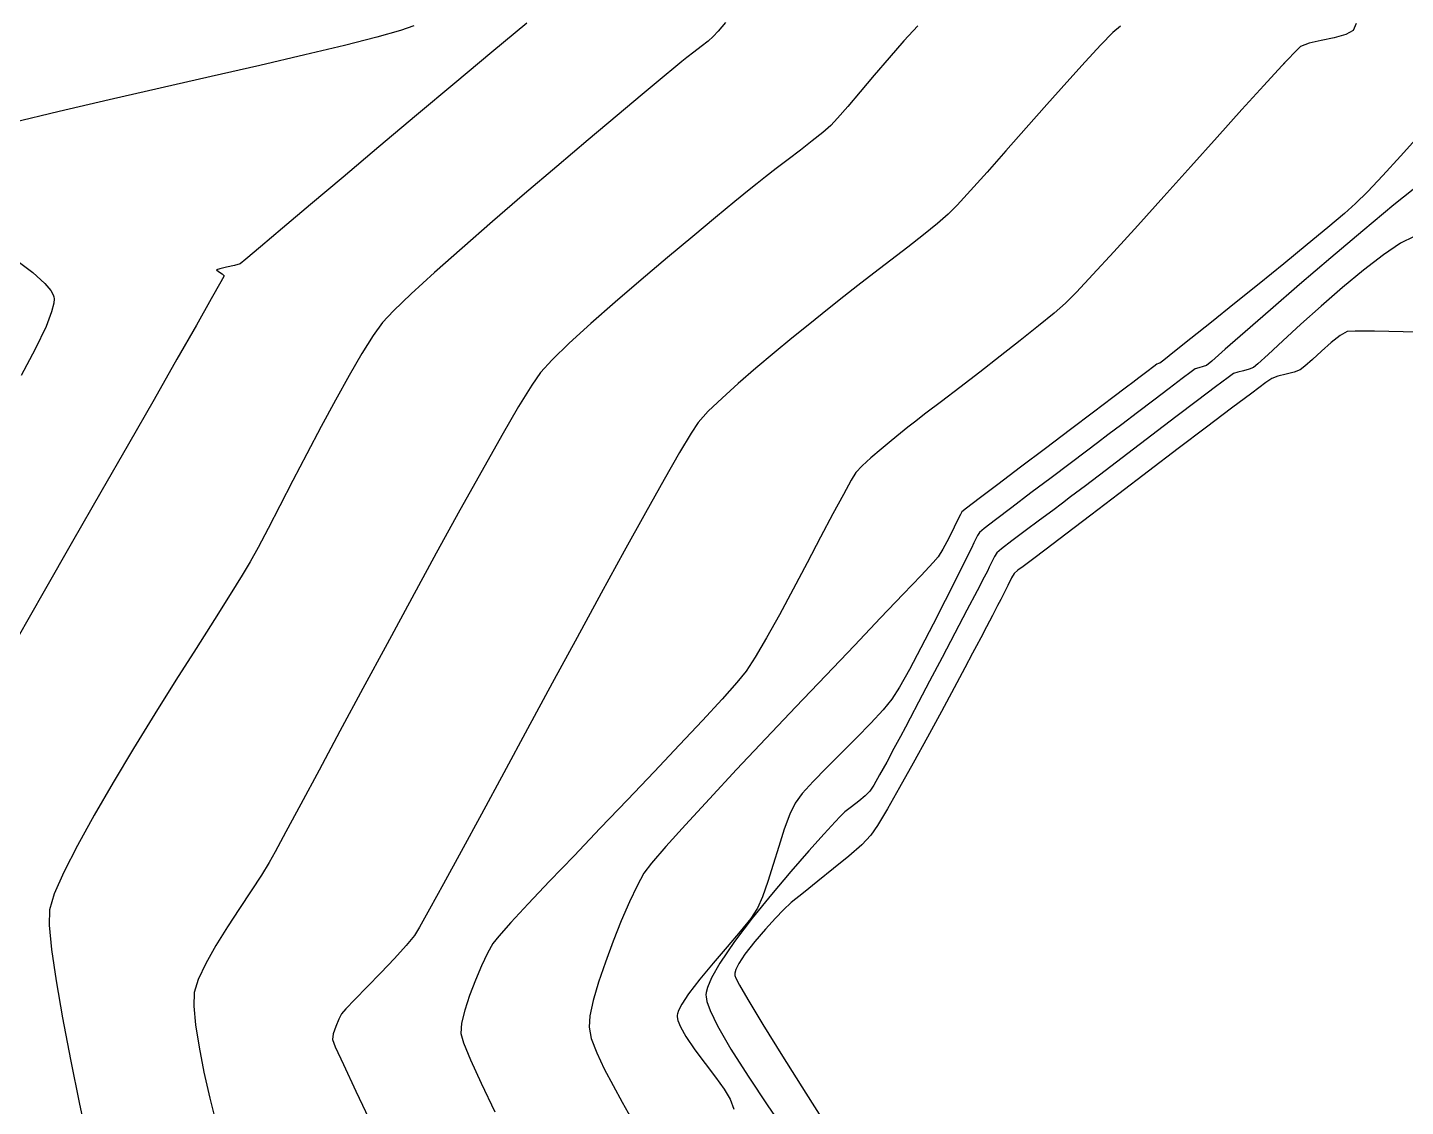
# Model space of a CAD drawing. Header units: metres. Extents: x 708868 to 711043, y 5411316 to 5413138.
# Drawn here: x 709346.2 to 709416.6, y 5411817.2 to 5411872.3 of the extents above; entities that cross this region are included whole.
import ezdxf

# ---------------------------------------------------------------- set-up
doc = ezdxf.new("R2010")
doc.units = ezdxf.units.M
for name, color, linetype in [('Rionegro 2010_Contours', 7, 'Continuous'), ('Rionegro 2014_Contours', 7, 'Continuous'), ('Rionegro 2018_Contours', 7, 'Continuous')]:
    doc.layers.add(name, color=color, linetype=linetype)

msp = doc.modelspace()

# ---------------------------------------------------------------- linework, layer by layer
at = {"layer": 'Rionegro 2010_Contours'}
for points in [[(709365.942, 5411872.37, 232), (709365.264, 5411872.124, 232), (709364.052, 5411871.784, 232), (709362.394, 5411871.365, 232), (709360.373, 5411870.881, 232), (709358.076, 5411870.347, 232), (709355.588, 5411869.776, 232), (709352.995, 5411869.184, 232), (709350.381, 5411868.584, 232), (709347.834, 5411867.992, 232), (709345.437, 5411867.421, 232)], [(709371.707, 5411872.501, 233), (709369.924, 5411871.029, 233), (709368.023, 5411869.445, 233), (709366.076, 5411867.813, 233), (709364.153, 5411866.193, 233), (709362.324, 5411864.649, 233), (709360.66, 5411863.241, 233), (709359.232, 5411862.033, 233), (709358.11, 5411861.085, 233), (709357.364, 5411860.461, 233), (709357.066, 5411860.222, 233), (709356.779, 5411860.13, 233), (709356.381, 5411860.041, 233), (709356.026, 5411859.967, 233), (709355.868, 5411859.914, 233), (709355.961, 5411859.832, 233), (709356.147, 5411859.716, 233), (709356.257, 5411859.613, 233), (709356.086, 5411859.296, 233), (709355.597, 5411858.427, 233), (709354.836, 5411857.086, 233), (709353.847, 5411855.35, 233), (709352.676, 5411853.299, 233), (709351.368, 5411851.011, 233), (709349.967, 5411848.565, 233), (709348.52, 5411846.039, 233), (709347.071, 5411843.512, 233), (709345.666, 5411841.063, 233)], [(709381.852, 5411872.541, 234), (709381.473, 5411872.088, 234), (709381.225, 5411871.815, 234), (709380.963, 5411871.592, 234), (709380.614, 5411871.318, 234), (709380.236, 5411871.029, 234), (709379.883, 5411870.759, 234), (709379.612, 5411870.545, 234), (709379.312, 5411870.295, 234), (709378.616, 5411869.715, 234), (709377.594, 5411868.86, 234), (709376.313, 5411867.785, 234), (709374.841, 5411866.544, 234), (709373.246, 5411865.192, 234), (709371.596, 5411863.784, 234), (709369.959, 5411862.375, 234), (709368.402, 5411861.02, 234), (709366.995, 5411859.772, 234), (709365.803, 5411858.687, 234), (709364.897, 5411857.82, 234), (709364.342, 5411857.225, 234), (709363.865, 5411856.56, 234), (709363.29, 5411855.64, 234), (709362.64, 5411854.522, 234), (709361.94, 5411853.26, 234), (709361.212, 5411851.908, 234), (709360.48, 5411850.523, 234), (709359.768, 5411849.159, 234), (709359.099, 5411847.871, 234), (709358.496, 5411846.714, 234), (709357.984, 5411845.743, 234), (709357.585, 5411845.013, 234), (709357.179, 5411844.333, 234), (709356.555, 5411843.332, 234), (709355.754, 5411842.066, 234), (709354.819, 5411840.591, 234), (709353.792, 5411838.965, 234), (709352.716, 5411837.243, 234), (709351.632, 5411835.482, 234), (709350.583, 5411833.738, 234), (709349.611, 5411832.068, 234), (709348.759, 5411830.528, 234), (709348.068, 5411829.174, 234), (709347.581, 5411828.063, 234), (709347.339, 5411827.252, 234), (709347.322, 5411826.454, 234), (709347.439, 5411825.22, 234), (709347.67, 5411823.62, 234), (709347.998, 5411821.724, 234), (709348.404, 5411819.602, 234), (709348.87, 5411817.322, 234), (709349.377, 5411814.955, 234)], [(709402.012, 5411872.348, 236), (709401.63, 5411872.02, 236), (709401.013, 5411871.394, 236), (709400.212, 5411870.531, 236), (709399.276, 5411869.496, 236), (709398.257, 5411868.352, 236), (709397.205, 5411867.162, 236), (709396.17, 5411865.99, 236), (709395.204, 5411864.899, 236), (709394.356, 5411863.954, 236), (709393.677, 5411863.216, 236), (709393.218, 5411862.751, 236), (709392.667, 5411862.27, 236), (709391.961, 5411861.696, 236), (709391.152, 5411861.062, 236), (709390.289, 5411860.4, 236), (709389.424, 5411859.74, 236), (709388.605, 5411859.116, 236), (709387.884, 5411858.558, 236), (709387.312, 5411858.099, 236), (709386.779, 5411857.664, 236), (709386.072, 5411857.092, 236), (709385.239, 5411856.417, 236), (709384.333, 5411855.673, 236), (709383.402, 5411854.894, 236), (709382.499, 5411854.115, 236), (709381.672, 5411853.37, 236), (709380.973, 5411852.692, 236), (709380.453, 5411852.116, 236), (709380.092, 5411851.578, 236), (709379.502, 5411850.588, 236), (709378.714, 5411849.21, 236), (709377.763, 5411847.511, 236), (709376.683, 5411845.555, 236), (709375.508, 5411843.409, 236), (709374.271, 5411841.139, 236), (709373.006, 5411838.809, 236), (709371.748, 5411836.487, 236), (709370.531, 5411834.236, 236), (709369.387, 5411832.123, 236), (709368.351, 5411830.214, 236), (709367.457, 5411828.575, 236), (709366.739, 5411827.27, 236), (709366.23, 5411826.366, 236), (709365.965, 5411825.929, 236), (709365.545, 5411825.415, 236), (709364.947, 5411824.757, 236), (709364.256, 5411824.03, 236), (709363.556, 5411823.309, 236), (709362.932, 5411822.669, 236), (709362.468, 5411822.186, 236), (709362.249, 5411821.934, 236), (709362.107, 5411821.659, 236), (709361.95, 5411821.285, 236), (709361.824, 5411820.907, 236), (709361.779, 5411820.617, 236), (709361.928, 5411820.259, 236), (709362.343, 5411819.354, 236), (709362.985, 5411817.984, 236), (709363.814, 5411816.229, 236)], [(709410.41, 5411870.494, 237), (709410.249, 5411870.324, 237), (709409.337, 5411869.327, 237), (709408.217, 5411868.09, 237), (709406.953, 5411866.685, 237), (709405.604, 5411865.183, 237), (709404.234, 5411863.659, 237), (709402.904, 5411862.183, 237), (709401.675, 5411860.828, 237), (709400.609, 5411859.668, 237), (709399.769, 5411858.774, 237), (709399.215, 5411858.218, 237), (709398.627, 5411857.703, 237), (709397.836, 5411857.051, 237), (709396.901, 5411856.304, 237), (709395.88, 5411855.504, 237), (709394.829, 5411854.691, 237), (709393.807, 5411853.907, 237), (709392.872, 5411853.192, 237), (709392.08, 5411852.588, 237), (709391.491, 5411852.135, 237), (709391.161, 5411851.876, 237), (709390.79, 5411851.573, 237), (709390.314, 5411851.187, 237), (709389.79, 5411850.756, 237), (709389.277, 5411850.316, 237), (709388.831, 5411849.906, 237), (709388.508, 5411849.561, 237), (709388.269, 5411849.181, 237), (709387.866, 5411848.452, 237), (709387.333, 5411847.453, 237), (709386.706, 5411846.261, 237), (709386.019, 5411844.954, 237), (709385.307, 5411843.611, 237), (709384.605, 5411842.309, 237), (709383.947, 5411841.126, 237), (709383.368, 5411840.14, 237), (709382.903, 5411839.43, 237), (709382.434, 5411838.852, 237), (709381.675, 5411837.995, 237), (709380.68, 5411836.914, 237), (709379.506, 5411835.661, 237), (709378.207, 5411834.29, 237), (709376.839, 5411832.856, 237), (709375.457, 5411831.411, 237), (709374.116, 5411830.008, 237), (709372.872, 5411828.703, 237), (709371.78, 5411827.548, 237), (709370.895, 5411826.597, 237), (709370.273, 5411825.904, 237), (709369.969, 5411825.521, 237), (709369.702, 5411825.035, 237), (709369.395, 5411824.391, 237), (709369.078, 5411823.651, 237), (709368.782, 5411822.875, 237), (709368.538, 5411822.123, 237), (709368.377, 5411821.457, 237), (709368.331, 5411820.936, 237), (709368.469, 5411820.462, 237), (709368.832, 5411819.59, 237), (709369.379, 5411818.391, 237), (709370.07, 5411816.94, 237)], [(709417.252, 5411866.752, 238), (709416.305, 5411865.707, 238), (709415.406, 5411864.729, 238), (709414.62, 5411863.898, 238), (709414.013, 5411863.292, 238), (709413.446, 5411862.786, 238), (709412.601, 5411862.07, 238), (709411.548, 5411861.198, 238), (709410.357, 5411860.225, 238), (709409.098, 5411859.205, 238), (709407.841, 5411858.192, 238), (709406.655, 5411857.242, 238), (709405.61, 5411856.407, 238), (709404.776, 5411855.743, 238), (709404.224, 5411855.304, 238), (709404.022, 5411855.144, 238), (709403.95, 5411855.123, 238), (709403.878, 5411855.101, 238), (709403.718, 5411854.981, 238), (709403.357, 5411854.708, 238), (709402.948, 5411854.398, 238), (709402.64, 5411854.165, 238), (709402.33, 5411853.93, 238), (709401.629, 5411853.399, 238), (709400.637, 5411852.649, 238), (709399.455, 5411851.754, 238), (709398.181, 5411850.79, 238), (709396.915, 5411849.832, 238), (709395.756, 5411848.954, 238), (709394.804, 5411848.233, 238), (709394.158, 5411847.744, 238), (709393.919, 5411847.561, 238), (709393.88, 5411847.49, 238), (709393.844, 5411847.416, 238), (709393.753, 5411847.229, 238), (709393.532, 5411846.779, 238), (709393.244, 5411846.208, 238), (709392.95, 5411845.657, 238), (709392.715, 5411845.268, 238), (709392.452, 5411844.974, 238), (709391.835, 5411844.317, 238), (709390.92, 5411843.355, 238), (709389.766, 5411842.145, 238), (709388.429, 5411840.745, 238), (709386.968, 5411839.213, 238), (709385.439, 5411837.606, 238), (709383.901, 5411835.982, 238), (709382.41, 5411834.399, 238), (709381.025, 5411832.914, 238), (709379.803, 5411831.585, 238), (709378.801, 5411830.469, 238), (709378.077, 5411829.625, 238), (709377.688, 5411829.109, 238), (709377.342, 5411828.476, 238), (709376.947, 5411827.648, 238), (709376.528, 5411826.684, 238), (709376.109, 5411825.64, 238), (709375.715, 5411824.575, 238), (709375.371, 5411823.546, 238), (709375.101, 5411822.612, 238), (709374.93, 5411821.829, 238), (709374.882, 5411821.255, 238), (709375, 5411820.668, 238), (709375.273, 5411819.946, 238), (709375.658, 5411819.136, 238), (709376.109, 5411818.281, 238), (709376.582, 5411817.425, 238), (709377.032, 5411816.613, 238)], [(709417.45, 5411864.409, 239), (709415.974, 5411863.223, 239), (709414.382, 5411861.906, 239), (709412.751, 5411860.528, 239), (709411.157, 5411859.161, 239), (709409.676, 5411857.879, 239), (709408.384, 5411856.753, 239), (709407.359, 5411855.855, 239), (709406.676, 5411855.257, 239), (709406.412, 5411855.032, 239), (709406.237, 5411854.972, 239), (709406.01, 5411854.915, 239), (709405.834, 5411854.857, 239), (709405.631, 5411854.712, 239), (709405.16, 5411854.36, 239), (709404.496, 5411853.857, 239), (709403.711, 5411853.262, 239), (709402.88, 5411852.629, 239), (709402.076, 5411852.017, 239), (709401.373, 5411851.483, 239), (709400.846, 5411851.083, 239), (709400.272, 5411850.65, 239), (709399.447, 5411850.029, 239), (709398.471, 5411849.295, 239), (709397.444, 5411848.521, 239), (709396.464, 5411847.781, 239), (709395.632, 5411847.15, 239), (709395.047, 5411846.703, 239), (709394.809, 5411846.512, 239), (709394.713, 5411846.354, 239), (709394.612, 5411846.143, 239), (709394.531, 5411845.973, 239), (709394.401, 5411845.711, 239), (709394.084, 5411845.069, 239), (709393.622, 5411844.143, 239), (709393.062, 5411843.029, 239), (709392.448, 5411841.823, 239), (709391.825, 5411840.621, 239), (709391.236, 5411839.52, 239), (709390.727, 5411838.615, 239), (709390.343, 5411838.003, 239), (709389.892, 5411837.445, 239), (709389.273, 5411836.774, 239), (709388.546, 5411836.032, 239), (709387.771, 5411835.26, 239), (709387.009, 5411834.499, 239), (709386.321, 5411833.79, 239), (709385.767, 5411833.176, 239), (709385.408, 5411832.696, 239), (709385.13, 5411832.123, 239), (709384.849, 5411831.36, 239), (709384.568, 5411830.483, 239), (709384.289, 5411829.566, 239), (709384.015, 5411828.684, 239), (709383.747, 5411827.911, 239), (709383.487, 5411827.321, 239), (709383.142, 5411826.808, 239), (709382.601, 5411826.133, 239), (709381.938, 5411825.354, 239), (709381.228, 5411824.526, 239), (709380.543, 5411823.706, 239), (709379.959, 5411822.952, 239), (709379.613, 5411822.433, 239), (709379.449, 5411822.112, 239), (709379.394, 5411821.937, 239), (709379.385, 5411821.863, 239), (709379.387, 5411821.78, 239), (709379.424, 5411821.595, 239), (709379.548, 5411821.275, 239), (709379.822, 5411820.785, 239), (709380.285, 5411820.105, 239), (709380.815, 5411819.396, 239), (709381.34, 5411818.705, 239), (709381.788, 5411818.082, 239), (709382.088, 5411817.574, 239), (709382.27, 5411817.075, 239)], [(709345.465, 5411860.549, 232), (709346.493, 5411859.779, 232), (709347.108, 5411859.222, 232), (709347.412, 5411858.851, 232), (709347.529, 5411858.629, 232), (709347.558, 5411858.527, 232), (709347.568, 5411858.437, 232), (709347.553, 5411858.213, 232), (709347.446, 5411857.776, 232), (709347.162, 5411857.026, 232), (709346.613, 5411855.865, 232), (709345.893, 5411854.514, 232)], [(709418.353, 5411856.705, 241), (709416.451, 5411856.753, 241), (709414.978, 5411856.78, 241), (709414.004, 5411856.785, 241), (709413.596, 5411856.764, 241), (709413.226, 5411856.559, 241), (709412.766, 5411856.2, 241), (709412.275, 5411855.766, 241), (709411.81, 5411855.337, 241), (709411.431, 5411854.99, 241), (709411.194, 5411854.806, 241), (709410.886, 5411854.693, 241), (709410.471, 5411854.585, 241), (709410.055, 5411854.478, 241), (709409.745, 5411854.369, 241), (709409.44, 5411854.153, 241), (709408.728, 5411853.624, 241), (709407.69, 5411852.845, 241), (709406.409, 5411851.877, 241), (709404.967, 5411850.784, 241), (709403.446, 5411849.63, 241), (709401.928, 5411848.475, 241), (709400.495, 5411847.385, 241), (709399.229, 5411846.421, 241), (709398.213, 5411845.647, 241), (709397.528, 5411845.125, 241), (709397.257, 5411844.918, 241), (709397.044, 5411844.768, 241), (709396.781, 5411844.58, 241), (709396.588, 5411844.412, 241), (709396.454, 5411844.188, 241), (709396.26, 5411843.807, 241), (709396.06, 5411843.398, 241), (709395.905, 5411843.086, 241), (709395.744, 5411842.776, 241), (709395.481, 5411842.274, 241), (709395.175, 5411841.689, 241), (709394.881, 5411841.131, 241), (709394.657, 5411840.712, 241), (709394.46, 5411840.341, 241), (709394.066, 5411839.602, 241), (709393.523, 5411838.583, 241), (709392.874, 5411837.372, 241), (709392.164, 5411836.06, 241), (709391.438, 5411834.733, 241), (709390.741, 5411833.48, 241), (709390.118, 5411832.391, 241), (709389.614, 5411831.553, 241), (709389.273, 5411831.056, 241), (709388.803, 5411830.567, 241), (709388.142, 5411829.983, 241), (709387.371, 5411829.349, 241), (709386.572, 5411828.712, 241), (709385.824, 5411828.118, 241), (709385.209, 5411827.613, 241), (709384.808, 5411827.244, 241), (709384.409, 5411826.821, 241), (709383.892, 5411826.259, 241), (709383.341, 5411825.624, 241), (709382.84, 5411824.981, 241), (709382.531, 5411824.506, 241), (709382.381, 5411824.194, 241), (709382.33, 5411824.015, 241), (709382.321, 5411823.935, 241), (709382.327, 5411823.896, 241), (709382.382, 5411823.756, 241), (709382.565, 5411823.397, 241), (709382.984, 5411822.664, 241), (709383.754, 5411821.387, 241), (709384.755, 5411819.773, 241), (709385.944, 5411817.887, 241), (709387.274, 5411815.796, 241)]]:
    msp.add_polyline3d(points, dxfattribs=at)
at = {"layer": 'Rionegro 2014_Contours'}
for points in [[(709365.942, 5411872.37, 232), (709365.264, 5411872.124, 232), (709364.052, 5411871.784, 232), (709362.394, 5411871.365, 232), (709360.373, 5411870.881, 232), (709358.076, 5411870.347, 232), (709355.588, 5411869.776, 232), (709352.995, 5411869.184, 232), (709350.381, 5411868.584, 232), (709347.834, 5411867.992, 232), (709345.437, 5411867.421, 232)], [(709371.707, 5411872.501, 233), (709369.924, 5411871.029, 233), (709368.023, 5411869.445, 233), (709366.076, 5411867.813, 233), (709364.153, 5411866.193, 233), (709362.324, 5411864.649, 233), (709360.66, 5411863.241, 233), (709359.232, 5411862.033, 233), (709358.11, 5411861.085, 233), (709357.364, 5411860.461, 233), (709357.066, 5411860.222, 233), (709356.779, 5411860.13, 233), (709356.381, 5411860.041, 233), (709356.026, 5411859.967, 233), (709355.868, 5411859.914, 233), (709355.961, 5411859.832, 233), (709356.147, 5411859.716, 233), (709356.257, 5411859.613, 233), (709356.086, 5411859.296, 233), (709355.597, 5411858.427, 233), (709354.836, 5411857.086, 233), (709353.847, 5411855.35, 233), (709352.676, 5411853.299, 233), (709351.368, 5411851.011, 233), (709349.967, 5411848.565, 233), (709348.52, 5411846.039, 233), (709347.071, 5411843.512, 233), (709345.666, 5411841.063, 233)], [(709381.852, 5411872.541, 234), (709381.473, 5411872.088, 234), (709381.225, 5411871.815, 234), (709380.963, 5411871.592, 234), (709380.614, 5411871.318, 234), (709380.236, 5411871.029, 234), (709379.883, 5411870.759, 234), (709379.612, 5411870.545, 234), (709379.312, 5411870.295, 234), (709378.616, 5411869.715, 234), (709377.594, 5411868.86, 234), (709376.313, 5411867.785, 234), (709374.841, 5411866.544, 234), (709373.246, 5411865.192, 234), (709371.596, 5411863.784, 234), (709369.959, 5411862.375, 234), (709368.402, 5411861.02, 234), (709366.995, 5411859.772, 234), (709365.803, 5411858.687, 234), (709364.897, 5411857.82, 234), (709364.342, 5411857.225, 234), (709363.865, 5411856.56, 234), (709363.29, 5411855.64, 234), (709362.64, 5411854.522, 234), (709361.94, 5411853.26, 234), (709361.212, 5411851.908, 234), (709360.48, 5411850.523, 234), (709359.768, 5411849.159, 234), (709359.099, 5411847.871, 234), (709358.496, 5411846.714, 234), (709357.984, 5411845.743, 234), (709357.585, 5411845.013, 234), (709357.179, 5411844.333, 234), (709356.555, 5411843.332, 234), (709355.754, 5411842.066, 234), (709354.819, 5411840.591, 234), (709353.792, 5411838.965, 234), (709352.716, 5411837.243, 234), (709351.632, 5411835.482, 234), (709350.583, 5411833.738, 234), (709349.611, 5411832.068, 234), (709348.759, 5411830.528, 234), (709348.068, 5411829.174, 234), (709347.581, 5411828.063, 234), (709347.339, 5411827.252, 234), (709347.322, 5411826.454, 234), (709347.439, 5411825.22, 234), (709347.67, 5411823.62, 234), (709347.998, 5411821.724, 234), (709348.404, 5411819.602, 234), (709348.87, 5411817.322, 234), (709349.377, 5411814.955, 234)], [(709391.674, 5411872.37, 235), (709390.959, 5411871.601, 235), (709390.202, 5411870.741, 235), (709389.444, 5411869.855, 235), (709388.727, 5411869.003, 235), (709388.09, 5411868.249, 235), (709387.575, 5411867.655, 235), (709387.221, 5411867.283, 235), (709386.812, 5411866.928, 235), (709386.28, 5411866.499, 235), (709385.673, 5411866.029, 235), (709385.041, 5411865.545, 235), (709384.429, 5411865.079, 235), (709383.887, 5411864.662, 235), (709383.462, 5411864.322, 235), (709383.056, 5411863.989, 235), (709382.327, 5411863.392, 235), (709381.345, 5411862.584, 235), (709380.175, 5411861.616, 235), (709378.885, 5411860.539, 235), (709377.542, 5411859.405, 235), (709376.215, 5411858.265, 235), (709374.969, 5411857.17, 235), (709373.873, 5411856.171, 235), (709372.993, 5411855.321, 235), (709372.397, 5411854.671, 235), (709371.956, 5411854.029, 235), (709371.289, 5411852.936, 235), (709370.431, 5411851.46, 235), (709369.421, 5411849.673, 235), (709368.293, 5411847.645, 235), (709367.084, 5411845.447, 235), (709365.831, 5411843.149, 235), (709364.569, 5411840.822, 235), (709363.336, 5411838.537, 235), (709362.167, 5411836.365, 235), (709361.098, 5411834.375, 235), (709360.167, 5411832.638, 235), (709359.409, 5411831.226, 235), (709358.86, 5411830.208, 235), (709358.558, 5411829.656, 235), (709358.163, 5411829.01, 235), (709357.642, 5411828.214, 235), (709357.045, 5411827.318, 235), (709356.424, 5411826.37, 235), (709355.831, 5411825.417, 235), (709355.316, 5411824.508, 235), (709354.931, 5411823.692, 235), (709354.728, 5411823.016, 235), (709354.706, 5411822.334, 235), (709354.797, 5411821.381, 235), (709354.977, 5411820.232, 235), (709355.225, 5411818.959, 235), (709355.52, 5411817.635, 235), (709355.839, 5411816.333, 235)], [(709402.012, 5411872.348, 236), (709401.63, 5411872.02, 236), (709401.013, 5411871.394, 236), (709400.212, 5411870.531, 236), (709399.276, 5411869.496, 236), (709398.257, 5411868.352, 236), (709397.205, 5411867.162, 236), (709396.17, 5411865.99, 236), (709395.204, 5411864.899, 236), (709394.356, 5411863.954, 236), (709393.677, 5411863.216, 236), (709393.218, 5411862.751, 236), (709392.667, 5411862.27, 236), (709391.961, 5411861.696, 236), (709391.152, 5411861.062, 236), (709390.289, 5411860.4, 236), (709389.424, 5411859.74, 236), (709388.605, 5411859.116, 236), (709387.884, 5411858.558, 236), (709387.312, 5411858.099, 236), (709386.779, 5411857.664, 236), (709386.072, 5411857.092, 236), (709385.239, 5411856.417, 236), (709384.333, 5411855.673, 236), (709383.402, 5411854.894, 236), (709382.499, 5411854.115, 236), (709381.672, 5411853.37, 236), (709380.973, 5411852.692, 236), (709380.453, 5411852.116, 236), (709380.092, 5411851.578, 236), (709379.502, 5411850.588, 236), (709378.714, 5411849.21, 236), (709377.763, 5411847.511, 236), (709376.683, 5411845.555, 236), (709375.508, 5411843.409, 236), (709374.271, 5411841.139, 236), (709373.006, 5411838.809, 236), (709371.748, 5411836.487, 236), (709370.531, 5411834.236, 236), (709369.387, 5411832.123, 236), (709368.351, 5411830.214, 236), (709367.457, 5411828.575, 236), (709366.739, 5411827.27, 236), (709366.23, 5411826.366, 236), (709365.965, 5411825.929, 236), (709365.545, 5411825.415, 236), (709364.947, 5411824.757, 236), (709364.256, 5411824.03, 236), (709363.556, 5411823.309, 236), (709362.932, 5411822.669, 236), (709362.468, 5411822.186, 236), (709362.249, 5411821.934, 236), (709362.107, 5411821.659, 236), (709361.95, 5411821.285, 236), (709361.824, 5411820.907, 236), (709361.779, 5411820.617, 236), (709361.928, 5411820.259, 236), (709362.343, 5411819.354, 236), (709362.985, 5411817.984, 236), (709363.814, 5411816.229, 236)], [(709414.048, 5411872.487, 237), (709413.889, 5411872.127, 237), (709413.511, 5411871.922, 237), (709412.925, 5411871.761, 237), (709412.259, 5411871.62, 237), (709411.643, 5411871.475, 237), (709411.205, 5411871.304, 237), (709410.893, 5411871.007, 237), (709410.249, 5411870.324, 237), (709409.337, 5411869.327, 237), (709408.217, 5411868.09, 237), (709406.953, 5411866.685, 237), (709405.604, 5411865.183, 237), (709404.234, 5411863.659, 237), (709402.904, 5411862.183, 237), (709401.675, 5411860.828, 237), (709400.609, 5411859.668, 237), (709399.769, 5411858.774, 237), (709399.215, 5411858.218, 237), (709398.627, 5411857.703, 237), (709397.836, 5411857.051, 237), (709396.901, 5411856.304, 237), (709395.88, 5411855.504, 237), (709394.829, 5411854.691, 237), (709393.807, 5411853.907, 237), (709392.872, 5411853.192, 237), (709392.08, 5411852.588, 237), (709391.491, 5411852.135, 237), (709391.161, 5411851.876, 237), (709390.79, 5411851.573, 237), (709390.314, 5411851.187, 237), (709389.79, 5411850.756, 237), (709389.277, 5411850.316, 237), (709388.831, 5411849.906, 237), (709388.508, 5411849.561, 237), (709388.269, 5411849.181, 237), (709387.866, 5411848.452, 237), (709387.333, 5411847.453, 237), (709386.706, 5411846.261, 237), (709386.019, 5411844.954, 237), (709385.307, 5411843.611, 237), (709384.605, 5411842.309, 237), (709383.947, 5411841.126, 237), (709383.368, 5411840.14, 237), (709382.903, 5411839.43, 237), (709382.434, 5411838.852, 237), (709381.675, 5411837.995, 237), (709380.68, 5411836.914, 237), (709379.506, 5411835.661, 237), (709378.207, 5411834.29, 237), (709376.839, 5411832.856, 237), (709375.457, 5411831.411, 237), (709374.116, 5411830.008, 237), (709372.872, 5411828.703, 237), (709371.78, 5411827.548, 237), (709370.895, 5411826.597, 237), (709370.273, 5411825.904, 237), (709369.969, 5411825.521, 237), (709369.702, 5411825.035, 237), (709369.395, 5411824.391, 237), (709369.078, 5411823.651, 237), (709368.782, 5411822.875, 237), (709368.538, 5411822.123, 237), (709368.377, 5411821.457, 237), (709368.331, 5411820.936, 237), (709368.469, 5411820.462, 237), (709368.832, 5411819.59, 237), (709369.379, 5411818.391, 237), (709370.07, 5411816.94, 237)], [(709417.252, 5411866.752, 238), (709416.305, 5411865.707, 238), (709415.406, 5411864.729, 238), (709414.62, 5411863.898, 238), (709414.013, 5411863.292, 238), (709413.446, 5411862.786, 238), (709412.601, 5411862.07, 238), (709411.548, 5411861.198, 238), (709410.357, 5411860.225, 238), (709409.098, 5411859.205, 238), (709407.841, 5411858.192, 238), (709406.655, 5411857.242, 238), (709405.61, 5411856.407, 238), (709404.776, 5411855.743, 238), (709404.224, 5411855.304, 238), (709404.022, 5411855.144, 238), (709403.95, 5411855.123, 238), (709403.878, 5411855.101, 238), (709403.718, 5411854.981, 238), (709403.357, 5411854.708, 238), (709402.948, 5411854.398, 238), (709402.64, 5411854.165, 238), (709402.33, 5411853.93, 238), (709401.629, 5411853.399, 238), (709400.637, 5411852.649, 238), (709399.455, 5411851.754, 238), (709398.181, 5411850.79, 238), (709396.915, 5411849.832, 238), (709395.756, 5411848.954, 238), (709394.804, 5411848.233, 238), (709394.158, 5411847.744, 238), (709393.919, 5411847.561, 238), (709393.88, 5411847.49, 238), (709393.844, 5411847.416, 238), (709393.753, 5411847.229, 238), (709393.532, 5411846.779, 238), (709393.244, 5411846.208, 238), (709392.95, 5411845.657, 238), (709392.715, 5411845.268, 238), (709392.452, 5411844.974, 238), (709391.835, 5411844.317, 238), (709390.92, 5411843.355, 238), (709389.766, 5411842.145, 238), (709388.429, 5411840.745, 238), (709386.968, 5411839.213, 238), (709385.439, 5411837.606, 238), (709383.901, 5411835.982, 238), (709382.41, 5411834.399, 238), (709381.025, 5411832.914, 238), (709379.803, 5411831.585, 238), (709378.801, 5411830.469, 238), (709378.077, 5411829.625, 238), (709377.688, 5411829.109, 238), (709377.342, 5411828.476, 238), (709376.947, 5411827.648, 238), (709376.528, 5411826.684, 238), (709376.109, 5411825.64, 238), (709375.715, 5411824.575, 238), (709375.371, 5411823.546, 238), (709375.101, 5411822.612, 238), (709374.93, 5411821.829, 238), (709374.882, 5411821.255, 238), (709375, 5411820.668, 238), (709375.273, 5411819.946, 238), (709375.658, 5411819.136, 238), (709376.109, 5411818.281, 238), (709376.582, 5411817.425, 238), (709377.032, 5411816.613, 238)], [(709417.45, 5411864.409, 239), (709415.974, 5411863.223, 239), (709414.382, 5411861.906, 239), (709412.751, 5411860.528, 239), (709411.157, 5411859.161, 239), (709409.676, 5411857.879, 239), (709408.384, 5411856.753, 239), (709407.359, 5411855.855, 239), (709406.676, 5411855.257, 239), (709406.412, 5411855.032, 239), (709406.237, 5411854.972, 239), (709406.01, 5411854.915, 239), (709405.834, 5411854.857, 239), (709405.631, 5411854.712, 239), (709405.16, 5411854.36, 239), (709404.496, 5411853.857, 239), (709403.711, 5411853.262, 239), (709402.88, 5411852.629, 239), (709402.076, 5411852.017, 239), (709401.373, 5411851.483, 239), (709400.846, 5411851.083, 239), (709400.272, 5411850.65, 239), (709399.447, 5411850.029, 239), (709398.471, 5411849.295, 239), (709397.444, 5411848.521, 239), (709396.464, 5411847.781, 239), (709395.632, 5411847.15, 239), (709395.047, 5411846.703, 239), (709394.809, 5411846.512, 239), (709394.713, 5411846.354, 239), (709394.612, 5411846.143, 239), (709394.531, 5411845.973, 239), (709394.401, 5411845.711, 239), (709394.084, 5411845.069, 239), (709393.622, 5411844.143, 239), (709393.062, 5411843.029, 239), (709392.448, 5411841.823, 239), (709391.825, 5411840.621, 239), (709391.236, 5411839.52, 239), (709390.727, 5411838.615, 239), (709390.343, 5411838.003, 239), (709389.892, 5411837.445, 239), (709389.273, 5411836.774, 239), (709388.546, 5411836.032, 239), (709387.771, 5411835.26, 239), (709387.009, 5411834.499, 239), (709386.321, 5411833.79, 239), (709385.767, 5411833.176, 239), (709385.408, 5411832.696, 239), (709385.13, 5411832.123, 239), (709384.849, 5411831.36, 239), (709384.568, 5411830.483, 239), (709384.289, 5411829.566, 239), (709384.015, 5411828.684, 239), (709383.747, 5411827.911, 239), (709383.487, 5411827.321, 239), (709383.142, 5411826.808, 239), (709382.601, 5411826.133, 239), (709381.938, 5411825.354, 239), (709381.228, 5411824.526, 239), (709380.543, 5411823.706, 239), (709379.959, 5411822.952, 239), (709379.613, 5411822.433, 239), (709379.449, 5411822.112, 239), (709379.394, 5411821.937, 239), (709379.385, 5411821.863, 239), (709379.387, 5411821.78, 239), (709379.424, 5411821.595, 239), (709379.548, 5411821.275, 239), (709379.822, 5411820.785, 239), (709380.285, 5411820.105, 239), (709380.815, 5411819.396, 239), (709381.34, 5411818.705, 239), (709381.788, 5411818.082, 239), (709382.088, 5411817.574, 239), (709382.27, 5411817.075, 239)], [(709417.006, 5411861.607, 240), (709416.314, 5411861.266, 240), (709415.434, 5411860.675, 240), (709414.424, 5411859.899, 240), (709413.346, 5411859.006, 240), (709412.259, 5411858.062, 240), (709411.224, 5411857.134, 240), (709410.301, 5411856.289, 240), (709409.55, 5411855.594, 240), (709409.03, 5411855.115, 240), (709408.803, 5411854.919, 240), (709408.588, 5411854.84, 240), (709408.297, 5411854.764, 240), (709408.006, 5411854.69, 240), (709407.789, 5411854.613, 240), (709407.515, 5411854.417, 240), (709406.873, 5411853.939, 240), (709405.952, 5411853.245, 240), (709404.839, 5411852.402, 240), (709403.622, 5411851.479, 240), (709402.389, 5411850.541, 240), (709401.228, 5411849.657, 240), (709400.226, 5411848.894, 240), (709399.471, 5411848.32, 240), (709399.051, 5411848.001, 240), (709398.555, 5411847.629, 240), (709397.884, 5411847.131, 240), (709397.151, 5411846.585, 240), (709396.467, 5411846.072, 240), (709395.946, 5411845.671, 240), (709395.699, 5411845.462, 240), (709395.577, 5411845.272, 240), (709395.444, 5411845.008, 240), (709395.318, 5411844.738, 240), (709395.218, 5411844.529, 240), (709395.059, 5411844.226, 240), (709394.692, 5411843.525, 240), (709394.173, 5411842.536, 240), (709393.559, 5411841.365, 240), (709392.906, 5411840.12, 240), (709392.27, 5411838.911, 240), (709391.709, 5411837.843, 240), (709391.278, 5411837.026, 240), (709391.034, 5411836.568, 240), (709390.781, 5411836.096, 240), (709390.447, 5411835.472, 240), (709390.079, 5411834.788, 240), (709389.72, 5411834.136, 240), (709389.416, 5411833.61, 240), (709389.213, 5411833.303, 240), (709388.979, 5411833.07, 240), (709388.649, 5411832.796, 240), (709388.285, 5411832.509, 240), (709387.949, 5411832.238, 240), (709387.703, 5411832.014, 240), (709387.44, 5411831.731, 240), (709386.883, 5411831.121, 240), (709386.105, 5411830.254, 240), (709385.184, 5411829.201, 240), (709384.194, 5411828.031, 240), (709383.211, 5411826.816, 240), (709382.309, 5411825.624, 240), (709381.566, 5411824.528, 240), (709381.135, 5411823.766, 240), (709380.933, 5411823.285, 240), (709380.865, 5411823.016, 240), (709380.853, 5411822.899, 240), (709380.856, 5411822.799, 240), (709380.903, 5411822.558, 240), (709381.067, 5411822.098, 240), (709381.444, 5411821.321, 240), (709382.13, 5411820.132, 240), (709383.004, 5411818.753, 240), (709384.012, 5411817.244, 240), (709385.1, 5411815.664, 240)], [(709345.465, 5411860.549, 232), (709346.493, 5411859.779, 232), (709347.108, 5411859.222, 232), (709347.412, 5411858.851, 232), (709347.529, 5411858.629, 232), (709347.558, 5411858.527, 232), (709347.568, 5411858.437, 232), (709347.553, 5411858.213, 232), (709347.446, 5411857.776, 232), (709347.162, 5411857.026, 232), (709346.613, 5411855.865, 232), (709345.893, 5411854.514, 232)], [(709418.353, 5411856.705, 241), (709416.451, 5411856.753, 241), (709414.978, 5411856.78, 241), (709414.004, 5411856.785, 241), (709413.596, 5411856.764, 241), (709413.226, 5411856.559, 241), (709412.766, 5411856.2, 241), (709412.275, 5411855.766, 241), (709411.81, 5411855.337, 241), (709411.431, 5411854.99, 241), (709411.194, 5411854.806, 241), (709410.886, 5411854.693, 241), (709410.471, 5411854.585, 241), (709410.055, 5411854.478, 241), (709409.745, 5411854.369, 241), (709409.44, 5411854.153, 241), (709408.728, 5411853.624, 241), (709407.69, 5411852.845, 241), (709406.409, 5411851.877, 241), (709404.967, 5411850.784, 241), (709403.446, 5411849.63, 241), (709401.928, 5411848.475, 241), (709400.495, 5411847.385, 241), (709399.229, 5411846.421, 241), (709398.213, 5411845.647, 241), (709397.528, 5411845.125, 241), (709397.257, 5411844.918, 241), (709397.044, 5411844.768, 241), (709396.781, 5411844.58, 241), (709396.588, 5411844.412, 241), (709396.454, 5411844.188, 241), (709396.26, 5411843.807, 241), (709396.06, 5411843.398, 241), (709395.905, 5411843.086, 241), (709395.744, 5411842.776, 241), (709395.481, 5411842.274, 241), (709395.175, 5411841.689, 241), (709394.881, 5411841.131, 241), (709394.657, 5411840.712, 241), (709394.46, 5411840.341, 241), (709394.066, 5411839.602, 241), (709393.523, 5411838.583, 241), (709392.874, 5411837.372, 241), (709392.164, 5411836.06, 241), (709391.438, 5411834.733, 241), (709390.741, 5411833.48, 241), (709390.118, 5411832.391, 241), (709389.614, 5411831.553, 241), (709389.273, 5411831.056, 241), (709388.803, 5411830.567, 241), (709388.142, 5411829.983, 241), (709387.371, 5411829.349, 241), (709386.572, 5411828.712, 241), (709385.824, 5411828.118, 241), (709385.209, 5411827.613, 241), (709384.808, 5411827.244, 241), (709384.409, 5411826.821, 241), (709383.892, 5411826.259, 241), (709383.341, 5411825.624, 241), (709382.84, 5411824.981, 241), (709382.531, 5411824.506, 241), (709382.381, 5411824.194, 241), (709382.33, 5411824.015, 241), (709382.321, 5411823.935, 241), (709382.327, 5411823.896, 241), (709382.382, 5411823.756, 241), (709382.565, 5411823.397, 241), (709382.984, 5411822.664, 241), (709383.754, 5411821.387, 241), (709384.755, 5411819.773, 241), (709385.944, 5411817.887, 241), (709387.274, 5411815.796, 241)]]:
    msp.add_polyline3d(points, dxfattribs=at)
at = {"layer": 'Rionegro 2018_Contours'}
for points in [[(709365.942, 5411872.37, 232), (709365.264, 5411872.124, 232), (709364.052, 5411871.784, 232), (709362.394, 5411871.365, 232), (709360.373, 5411870.881, 232), (709358.076, 5411870.347, 232), (709355.588, 5411869.776, 232), (709352.995, 5411869.184, 232), (709350.381, 5411868.584, 232), (709347.834, 5411867.992, 232), (709345.437, 5411867.421, 232)], [(709371.707, 5411872.501, 233), (709369.924, 5411871.029, 233), (709368.023, 5411869.445, 233), (709366.076, 5411867.813, 233), (709364.153, 5411866.193, 233), (709362.324, 5411864.649, 233), (709360.66, 5411863.241, 233), (709359.232, 5411862.033, 233), (709358.11, 5411861.085, 233), (709357.364, 5411860.461, 233), (709357.066, 5411860.222, 233), (709356.779, 5411860.13, 233), (709356.381, 5411860.041, 233), (709356.026, 5411859.967, 233), (709355.868, 5411859.914, 233), (709355.961, 5411859.832, 233), (709356.147, 5411859.716, 233), (709356.257, 5411859.613, 233), (709356.086, 5411859.296, 233), (709355.597, 5411858.427, 233), (709354.836, 5411857.086, 233), (709353.847, 5411855.35, 233), (709352.676, 5411853.299, 233), (709351.368, 5411851.011, 233), (709349.967, 5411848.565, 233), (709348.52, 5411846.039, 233), (709347.071, 5411843.512, 233), (709345.666, 5411841.063, 233)], [(709381.852, 5411872.541, 234), (709381.473, 5411872.088, 234), (709381.225, 5411871.815, 234), (709380.963, 5411871.592, 234), (709380.614, 5411871.318, 234), (709380.236, 5411871.029, 234), (709379.883, 5411870.759, 234), (709379.612, 5411870.545, 234), (709379.312, 5411870.295, 234), (709378.616, 5411869.715, 234), (709377.594, 5411868.86, 234), (709376.313, 5411867.785, 234), (709374.841, 5411866.544, 234), (709373.246, 5411865.192, 234), (709371.596, 5411863.784, 234), (709369.959, 5411862.375, 234), (709368.402, 5411861.02, 234), (709366.995, 5411859.772, 234), (709365.803, 5411858.687, 234), (709364.897, 5411857.82, 234), (709364.342, 5411857.225, 234), (709363.865, 5411856.56, 234), (709363.29, 5411855.64, 234), (709362.64, 5411854.522, 234), (709361.94, 5411853.26, 234), (709361.212, 5411851.908, 234), (709360.48, 5411850.523, 234), (709359.768, 5411849.159, 234), (709359.099, 5411847.871, 234), (709358.496, 5411846.714, 234), (709357.984, 5411845.743, 234), (709357.585, 5411845.013, 234), (709357.179, 5411844.333, 234), (709356.555, 5411843.332, 234), (709355.754, 5411842.066, 234), (709354.819, 5411840.591, 234), (709353.792, 5411838.965, 234), (709352.716, 5411837.243, 234), (709351.632, 5411835.482, 234), (709350.583, 5411833.738, 234), (709349.611, 5411832.068, 234), (709348.759, 5411830.528, 234), (709348.068, 5411829.174, 234), (709347.581, 5411828.063, 234), (709347.339, 5411827.252, 234), (709347.322, 5411826.454, 234), (709347.439, 5411825.22, 234), (709347.67, 5411823.62, 234), (709347.998, 5411821.724, 234), (709348.404, 5411819.602, 234), (709348.87, 5411817.322, 234), (709349.377, 5411814.955, 234)], [(709391.674, 5411872.37, 235), (709390.959, 5411871.601, 235), (709390.202, 5411870.741, 235), (709389.444, 5411869.855, 235), (709388.727, 5411869.003, 235), (709388.09, 5411868.249, 235), (709387.575, 5411867.655, 235), (709387.221, 5411867.283, 235), (709386.812, 5411866.928, 235), (709386.28, 5411866.499, 235), (709385.673, 5411866.029, 235), (709385.041, 5411865.545, 235), (709384.429, 5411865.079, 235), (709383.887, 5411864.662, 235), (709383.462, 5411864.322, 235), (709383.056, 5411863.989, 235), (709382.327, 5411863.392, 235), (709381.345, 5411862.584, 235), (709380.175, 5411861.616, 235), (709378.885, 5411860.539, 235), (709377.542, 5411859.405, 235), (709376.215, 5411858.265, 235), (709374.969, 5411857.17, 235), (709373.873, 5411856.171, 235), (709372.993, 5411855.321, 235), (709372.397, 5411854.671, 235), (709371.956, 5411854.029, 235), (709371.289, 5411852.936, 235), (709370.431, 5411851.46, 235), (709369.421, 5411849.673, 235), (709368.293, 5411847.645, 235), (709367.084, 5411845.447, 235), (709365.831, 5411843.149, 235), (709364.569, 5411840.822, 235), (709363.336, 5411838.537, 235), (709362.167, 5411836.365, 235), (709361.098, 5411834.375, 235), (709360.167, 5411832.638, 235), (709359.409, 5411831.226, 235), (709358.86, 5411830.208, 235), (709358.558, 5411829.656, 235), (709358.163, 5411829.01, 235), (709357.642, 5411828.214, 235), (709357.045, 5411827.318, 235), (709356.424, 5411826.37, 235), (709355.831, 5411825.417, 235), (709355.316, 5411824.508, 235), (709354.931, 5411823.692, 235), (709354.728, 5411823.016, 235), (709354.706, 5411822.334, 235), (709354.797, 5411821.381, 235), (709354.977, 5411820.232, 235), (709355.225, 5411818.959, 235), (709355.52, 5411817.635, 235), (709355.839, 5411816.333, 235)], [(709402.012, 5411872.348, 236), (709401.63, 5411872.02, 236), (709401.013, 5411871.394, 236), (709400.212, 5411870.531, 236), (709399.276, 5411869.496, 236), (709398.257, 5411868.352, 236), (709397.205, 5411867.162, 236), (709396.17, 5411865.99, 236), (709395.204, 5411864.899, 236), (709394.356, 5411863.954, 236), (709393.677, 5411863.216, 236), (709393.218, 5411862.751, 236), (709392.667, 5411862.27, 236), (709391.961, 5411861.696, 236), (709391.152, 5411861.062, 236), (709390.289, 5411860.4, 236), (709389.424, 5411859.74, 236), (709388.605, 5411859.116, 236), (709387.884, 5411858.558, 236), (709387.312, 5411858.099, 236), (709386.779, 5411857.664, 236), (709386.072, 5411857.092, 236), (709385.239, 5411856.417, 236), (709384.333, 5411855.673, 236), (709383.402, 5411854.894, 236), (709382.499, 5411854.115, 236), (709381.672, 5411853.37, 236), (709380.973, 5411852.692, 236), (709380.453, 5411852.116, 236), (709380.092, 5411851.578, 236), (709379.502, 5411850.588, 236), (709378.714, 5411849.21, 236), (709377.763, 5411847.511, 236), (709376.683, 5411845.555, 236), (709375.508, 5411843.409, 236), (709374.271, 5411841.139, 236), (709373.006, 5411838.809, 236), (709371.748, 5411836.487, 236), (709370.531, 5411834.236, 236), (709369.387, 5411832.123, 236), (709368.351, 5411830.214, 236), (709367.457, 5411828.575, 236), (709366.739, 5411827.27, 236), (709366.23, 5411826.366, 236), (709365.965, 5411825.929, 236), (709365.545, 5411825.415, 236), (709364.947, 5411824.757, 236), (709364.256, 5411824.03, 236), (709363.556, 5411823.309, 236), (709362.932, 5411822.669, 236), (709362.468, 5411822.186, 236), (709362.249, 5411821.934, 236), (709362.107, 5411821.659, 236), (709361.95, 5411821.285, 236), (709361.824, 5411820.907, 236), (709361.779, 5411820.617, 236), (709361.928, 5411820.259, 236), (709362.343, 5411819.354, 236), (709362.985, 5411817.984, 236), (709363.814, 5411816.229, 236)], [(709414.048, 5411872.487, 237), (709413.889, 5411872.127, 237), (709413.511, 5411871.922, 237), (709412.925, 5411871.761, 237), (709412.259, 5411871.62, 237), (709411.643, 5411871.475, 237), (709411.205, 5411871.304, 237), (709410.893, 5411871.007, 237), (709410.249, 5411870.324, 237), (709409.337, 5411869.327, 237), (709408.217, 5411868.09, 237), (709406.953, 5411866.685, 237), (709405.604, 5411865.183, 237), (709404.234, 5411863.659, 237), (709402.904, 5411862.183, 237), (709401.675, 5411860.828, 237), (709400.609, 5411859.668, 237), (709399.769, 5411858.774, 237), (709399.215, 5411858.218, 237), (709398.627, 5411857.703, 237), (709397.836, 5411857.051, 237), (709396.901, 5411856.304, 237), (709395.88, 5411855.504, 237), (709394.829, 5411854.691, 237), (709393.807, 5411853.907, 237), (709392.872, 5411853.192, 237), (709392.08, 5411852.588, 237), (709391.491, 5411852.135, 237), (709391.161, 5411851.876, 237), (709390.79, 5411851.573, 237), (709390.314, 5411851.187, 237), (709389.79, 5411850.756, 237), (709389.277, 5411850.316, 237), (709388.831, 5411849.906, 237), (709388.508, 5411849.561, 237), (709388.269, 5411849.181, 237), (709387.866, 5411848.452, 237), (709387.333, 5411847.453, 237), (709386.706, 5411846.261, 237), (709386.019, 5411844.954, 237), (709385.307, 5411843.611, 237), (709384.605, 5411842.309, 237), (709383.947, 5411841.126, 237), (709383.368, 5411840.14, 237), (709382.903, 5411839.43, 237), (709382.434, 5411838.852, 237), (709381.675, 5411837.995, 237), (709380.68, 5411836.914, 237), (709379.506, 5411835.661, 237), (709378.207, 5411834.29, 237), (709376.839, 5411832.856, 237), (709375.457, 5411831.411, 237), (709374.116, 5411830.008, 237), (709372.872, 5411828.703, 237), (709371.78, 5411827.548, 237), (709370.895, 5411826.597, 237), (709370.273, 5411825.904, 237), (709369.969, 5411825.521, 237), (709369.702, 5411825.035, 237), (709369.395, 5411824.391, 237), (709369.078, 5411823.651, 237), (709368.782, 5411822.875, 237), (709368.538, 5411822.123, 237), (709368.377, 5411821.457, 237), (709368.331, 5411820.936, 237), (709368.469, 5411820.462, 237), (709368.832, 5411819.59, 237), (709369.379, 5411818.391, 237), (709370.07, 5411816.94, 237)], [(709417.252, 5411866.752, 238), (709416.305, 5411865.707, 238), (709415.406, 5411864.729, 238), (709414.62, 5411863.898, 238), (709414.013, 5411863.292, 238), (709413.446, 5411862.786, 238), (709412.601, 5411862.07, 238), (709411.548, 5411861.198, 238), (709410.357, 5411860.225, 238), (709409.098, 5411859.205, 238), (709407.841, 5411858.192, 238), (709406.655, 5411857.242, 238), (709405.61, 5411856.407, 238), (709404.776, 5411855.743, 238), (709404.224, 5411855.304, 238), (709404.022, 5411855.144, 238), (709403.95, 5411855.123, 238), (709403.878, 5411855.101, 238), (709403.718, 5411854.981, 238), (709403.357, 5411854.708, 238), (709402.948, 5411854.398, 238), (709402.64, 5411854.165, 238), (709402.33, 5411853.93, 238), (709401.629, 5411853.399, 238), (709400.637, 5411852.649, 238), (709399.455, 5411851.754, 238), (709398.181, 5411850.79, 238), (709396.915, 5411849.832, 238), (709395.756, 5411848.954, 238), (709394.804, 5411848.233, 238), (709394.158, 5411847.744, 238), (709393.919, 5411847.561, 238), (709393.88, 5411847.49, 238), (709393.844, 5411847.416, 238), (709393.753, 5411847.229, 238), (709393.532, 5411846.779, 238), (709393.244, 5411846.208, 238), (709392.95, 5411845.657, 238), (709392.715, 5411845.268, 238), (709392.452, 5411844.974, 238), (709391.835, 5411844.317, 238), (709390.92, 5411843.355, 238), (709389.766, 5411842.145, 238), (709388.429, 5411840.745, 238), (709386.968, 5411839.213, 238), (709385.439, 5411837.606, 238), (709383.901, 5411835.982, 238), (709382.41, 5411834.399, 238), (709381.025, 5411832.914, 238), (709379.803, 5411831.585, 238), (709378.801, 5411830.469, 238), (709378.077, 5411829.625, 238), (709377.688, 5411829.109, 238), (709377.342, 5411828.476, 238), (709376.947, 5411827.648, 238), (709376.528, 5411826.684, 238), (709376.109, 5411825.64, 238), (709375.715, 5411824.575, 238), (709375.371, 5411823.546, 238), (709375.101, 5411822.612, 238), (709374.93, 5411821.829, 238), (709374.882, 5411821.255, 238), (709375, 5411820.668, 238), (709375.273, 5411819.946, 238), (709375.658, 5411819.136, 238), (709376.109, 5411818.281, 238), (709376.582, 5411817.425, 238), (709377.032, 5411816.613, 238)], [(709417.45, 5411864.409, 239), (709415.974, 5411863.223, 239), (709414.382, 5411861.906, 239), (709412.751, 5411860.528, 239), (709411.157, 5411859.161, 239), (709409.676, 5411857.879, 239), (709408.384, 5411856.753, 239), (709407.359, 5411855.855, 239), (709406.676, 5411855.257, 239), (709406.412, 5411855.032, 239), (709406.237, 5411854.972, 239), (709406.01, 5411854.915, 239), (709405.834, 5411854.857, 239), (709405.631, 5411854.712, 239), (709405.16, 5411854.36, 239), (709404.496, 5411853.857, 239), (709403.711, 5411853.262, 239), (709402.88, 5411852.629, 239), (709402.076, 5411852.017, 239), (709401.373, 5411851.483, 239), (709400.846, 5411851.083, 239), (709400.272, 5411850.65, 239), (709399.447, 5411850.029, 239), (709398.471, 5411849.295, 239), (709397.444, 5411848.521, 239), (709396.464, 5411847.781, 239), (709395.632, 5411847.15, 239), (709395.047, 5411846.703, 239), (709394.809, 5411846.512, 239), (709394.713, 5411846.354, 239), (709394.612, 5411846.143, 239), (709394.531, 5411845.973, 239), (709394.401, 5411845.711, 239), (709394.084, 5411845.069, 239), (709393.622, 5411844.143, 239), (709393.062, 5411843.029, 239), (709392.448, 5411841.823, 239), (709391.825, 5411840.621, 239), (709391.236, 5411839.52, 239), (709390.727, 5411838.615, 239), (709390.343, 5411838.003, 239), (709389.892, 5411837.445, 239), (709389.273, 5411836.774, 239), (709388.546, 5411836.032, 239), (709387.771, 5411835.26, 239), (709387.009, 5411834.499, 239), (709386.321, 5411833.79, 239), (709385.767, 5411833.176, 239), (709385.408, 5411832.696, 239), (709385.13, 5411832.123, 239), (709384.849, 5411831.36, 239), (709384.568, 5411830.483, 239), (709384.289, 5411829.566, 239), (709384.015, 5411828.684, 239), (709383.747, 5411827.911, 239), (709383.487, 5411827.321, 239), (709383.142, 5411826.808, 239), (709382.601, 5411826.133, 239), (709381.938, 5411825.354, 239), (709381.228, 5411824.526, 239), (709380.543, 5411823.706, 239), (709379.959, 5411822.952, 239), (709379.613, 5411822.433, 239), (709379.449, 5411822.112, 239), (709379.394, 5411821.937, 239), (709379.385, 5411821.863, 239), (709379.387, 5411821.78, 239), (709379.424, 5411821.595, 239), (709379.548, 5411821.275, 239), (709379.822, 5411820.785, 239), (709380.285, 5411820.105, 239), (709380.815, 5411819.396, 239), (709381.34, 5411818.705, 239), (709381.788, 5411818.082, 239), (709382.088, 5411817.574, 239), (709382.27, 5411817.075, 239)], [(709417.006, 5411861.607, 240), (709416.314, 5411861.266, 240), (709415.434, 5411860.675, 240), (709414.424, 5411859.899, 240), (709413.346, 5411859.006, 240), (709412.259, 5411858.062, 240), (709411.224, 5411857.134, 240), (709410.301, 5411856.289, 240), (709409.55, 5411855.594, 240), (709409.03, 5411855.115, 240), (709408.803, 5411854.919, 240), (709408.588, 5411854.84, 240), (709408.297, 5411854.764, 240), (709408.006, 5411854.69, 240), (709407.789, 5411854.613, 240), (709407.515, 5411854.417, 240), (709406.873, 5411853.939, 240), (709405.952, 5411853.245, 240), (709404.839, 5411852.402, 240), (709403.622, 5411851.479, 240), (709402.389, 5411850.541, 240), (709401.228, 5411849.657, 240), (709400.226, 5411848.894, 240), (709399.471, 5411848.32, 240), (709399.051, 5411848.001, 240), (709398.555, 5411847.629, 240), (709397.884, 5411847.131, 240), (709397.151, 5411846.585, 240), (709396.467, 5411846.072, 240), (709395.946, 5411845.671, 240), (709395.699, 5411845.462, 240), (709395.577, 5411845.272, 240), (709395.444, 5411845.008, 240), (709395.318, 5411844.738, 240), (709395.218, 5411844.529, 240), (709395.059, 5411844.226, 240), (709394.692, 5411843.525, 240), (709394.173, 5411842.536, 240), (709393.559, 5411841.365, 240), (709392.906, 5411840.12, 240), (709392.27, 5411838.911, 240), (709391.709, 5411837.843, 240), (709391.278, 5411837.026, 240), (709391.034, 5411836.568, 240), (709390.781, 5411836.096, 240), (709390.447, 5411835.472, 240), (709390.079, 5411834.788, 240), (709389.72, 5411834.136, 240), (709389.416, 5411833.61, 240), (709389.213, 5411833.303, 240), (709388.979, 5411833.07, 240), (709388.649, 5411832.796, 240), (709388.285, 5411832.509, 240), (709387.949, 5411832.238, 240), (709387.703, 5411832.014, 240), (709387.44, 5411831.731, 240), (709386.883, 5411831.121, 240), (709386.105, 5411830.254, 240), (709385.184, 5411829.201, 240), (709384.194, 5411828.031, 240), (709383.211, 5411826.816, 240), (709382.309, 5411825.624, 240), (709381.566, 5411824.528, 240), (709381.135, 5411823.766, 240), (709380.933, 5411823.285, 240), (709380.865, 5411823.016, 240), (709380.853, 5411822.899, 240), (709380.856, 5411822.799, 240), (709380.903, 5411822.558, 240), (709381.067, 5411822.098, 240), (709381.444, 5411821.321, 240), (709382.13, 5411820.132, 240), (709383.004, 5411818.753, 240), (709384.012, 5411817.244, 240), (709385.1, 5411815.664, 240)], [(709345.465, 5411860.549, 232), (709346.493, 5411859.779, 232), (709347.108, 5411859.222, 232), (709347.412, 5411858.851, 232), (709347.529, 5411858.629, 232), (709347.558, 5411858.527, 232), (709347.568, 5411858.437, 232), (709347.553, 5411858.213, 232), (709347.446, 5411857.776, 232), (709347.162, 5411857.026, 232), (709346.613, 5411855.865, 232), (709345.893, 5411854.514, 232)], [(709418.353, 5411856.705, 241), (709416.451, 5411856.753, 241), (709414.978, 5411856.78, 241), (709414.004, 5411856.785, 241), (709413.596, 5411856.764, 241), (709413.226, 5411856.559, 241), (709412.766, 5411856.2, 241), (709412.275, 5411855.766, 241), (709411.81, 5411855.337, 241), (709411.431, 5411854.99, 241), (709411.194, 5411854.806, 241), (709410.886, 5411854.693, 241), (709410.471, 5411854.585, 241), (709410.055, 5411854.478, 241), (709409.745, 5411854.369, 241), (709409.44, 5411854.153, 241), (709408.728, 5411853.624, 241), (709407.69, 5411852.845, 241), (709406.409, 5411851.877, 241), (709404.967, 5411850.784, 241), (709403.446, 5411849.63, 241), (709401.928, 5411848.475, 241), (709400.495, 5411847.385, 241), (709399.229, 5411846.421, 241), (709398.213, 5411845.647, 241), (709397.528, 5411845.125, 241), (709397.257, 5411844.918, 241), (709397.044, 5411844.768, 241), (709396.781, 5411844.58, 241), (709396.588, 5411844.412, 241), (709396.454, 5411844.188, 241), (709396.26, 5411843.807, 241), (709396.06, 5411843.398, 241), (709395.905, 5411843.086, 241), (709395.744, 5411842.776, 241), (709395.481, 5411842.274, 241), (709395.175, 5411841.689, 241), (709394.881, 5411841.131, 241), (709394.657, 5411840.712, 241), (709394.46, 5411840.341, 241), (709394.066, 5411839.602, 241), (709393.523, 5411838.583, 241), (709392.874, 5411837.372, 241), (709392.164, 5411836.06, 241), (709391.438, 5411834.733, 241), (709390.741, 5411833.48, 241), (709390.118, 5411832.391, 241), (709389.614, 5411831.553, 241), (709389.273, 5411831.056, 241), (709388.803, 5411830.567, 241), (709388.142, 5411829.983, 241), (709387.371, 5411829.349, 241), (709386.572, 5411828.712, 241), (709385.824, 5411828.118, 241), (709385.209, 5411827.613, 241), (709384.808, 5411827.244, 241), (709384.409, 5411826.821, 241), (709383.892, 5411826.259, 241), (709383.341, 5411825.624, 241), (709382.84, 5411824.981, 241), (709382.531, 5411824.506, 241), (709382.381, 5411824.194, 241), (709382.33, 5411824.015, 241), (709382.321, 5411823.935, 241), (709382.327, 5411823.896, 241), (709382.382, 5411823.756, 241), (709382.565, 5411823.397, 241), (709382.984, 5411822.664, 241), (709383.754, 5411821.387, 241), (709384.755, 5411819.773, 241), (709385.944, 5411817.887, 241), (709387.274, 5411815.796, 241)]]:
    msp.add_polyline3d(points, dxfattribs=at)

doc.saveas('drawing.dxf')
